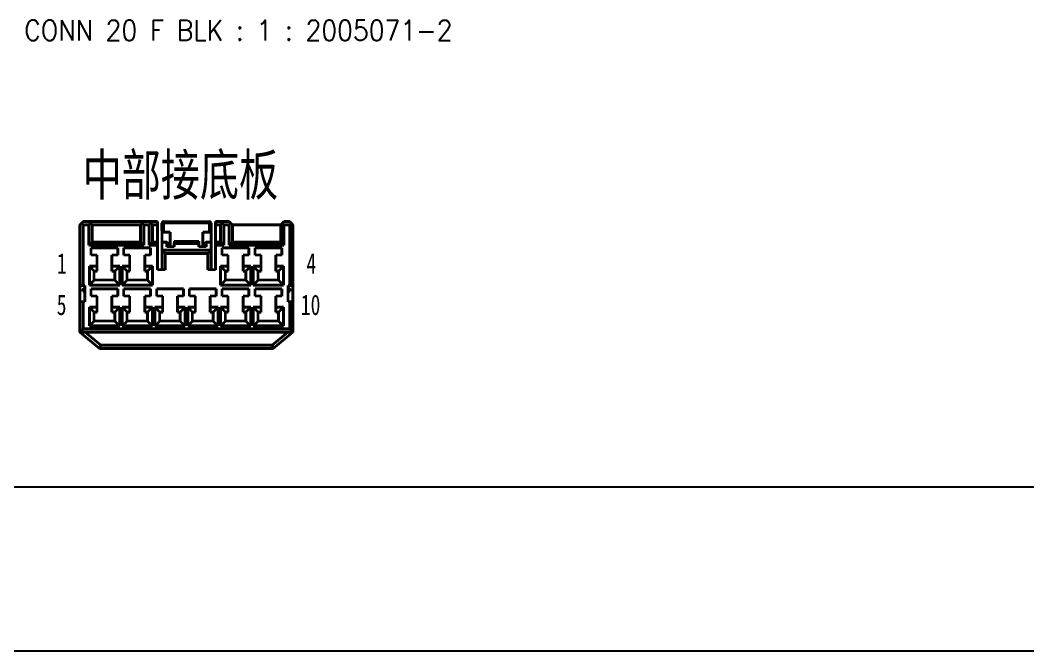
# Model space of a CAD drawing. Header units: inches. Extents: x 47316 to 59086, y 3141 to 11743.
# Drawn here: x 52441 to 52563.9, y 8232.5 to 8309.4 of the extents above; entities that cross this region are included whole.
import ezdxf

# ---------------------------------------------------------------- set-up
doc = ezdxf.new("R2010")
doc.units = ezdxf.units.IN
doc.header["$MEASUREMENT"] = 0
doc.styles.add('MtX_FangSong_GB2312', font='')
doc.styles.get("Standard").update_dxf_attribs({"font": ''})
doc.styles.get('MtX_FangSong_GB2312').set_extended_font_data('FangSong_GB2312')
doc.styles.get('Standard').set_extended_font_data('SimSun')

msp = doc.modelspace()

# ---------------------------------------------------------------- linework, layer by layer
at = {"color": 7, "lineweight": 35, "ltscale": 0.007071}
for p, q in [((52448.67, 8284.85), (52448.47, 8284.65)), ((52448.47, 8284.65), (52448.67, 8284.85)), ((52448.47, 8284.65), (52448.67, 8284.85)), ((52449.37, 8284.85), (52449.57, 8284.65)), ((52449.57, 8284.65), (52449.37, 8284.85)), ((52456.07, 8284.85), (52455.87, 8284.65)), ((52455.87, 8284.65), (52456.07, 8284.85)), ((52456.72, 8284.85), (52456.92, 8284.65)), ((52456.92, 8284.65), (52456.72, 8284.85)), ((52465.82, 8284.85), (52465.62, 8284.65)), ((52465.62, 8284.65), (52465.82, 8284.85)), ((52466.67, 8284.65), (52466.47, 8284.85)), ((52466.47, 8284.85), (52466.67, 8284.65)), ((52473.17, 8284.85), (52472.97, 8284.65)), ((52472.97, 8284.65), (52473.17, 8284.85)), ((52474.07, 8284.65), (52473.87, 8284.85)), ((52473.87, 8284.85), (52474.07, 8284.65)), ((52448.47, 8284.65), (52448.27, 8284.45)), ((52448.27, 8284.45), (52448.47, 8284.65)), ((52448.27, 8284.45), (52448.47, 8284.65)), ((52448.47, 8284.65), (52448.67, 8284.45)), ((52448.67, 8284.45), (52448.47, 8284.65)), ((52449.57, 8284.65), (52449.37, 8284.45)), ((52449.37, 8284.45), (52449.57, 8284.65)), ((52449.77, 8284.45), (52449.57, 8284.65)), ((52449.57, 8284.65), (52449.77, 8284.45)), ((52455.87, 8284.65), (52456.07, 8284.45)), ((52456.07, 8284.45), (52455.87, 8284.65)), ((52456.92, 8284.65), (52456.72, 8284.45)), ((52456.72, 8284.45), (52456.92, 8284.65)), ((52465.62, 8284.65), (52465.82, 8284.45)), ((52465.82, 8284.45), (52465.62, 8284.65)), ((52466.67, 8284.65), (52466.47, 8284.45)), ((52466.47, 8284.45), (52466.67, 8284.65)), ((52472.77, 8284.45), (52472.97, 8284.65)), ((52472.97, 8284.65), (52472.77, 8284.45)), ((52472.97, 8284.65), (52473.17, 8284.45)), ((52473.17, 8284.45), (52472.97, 8284.65)), ((52474.07, 8284.65), (52473.87, 8284.45)), ((52473.87, 8284.45), (52474.07, 8284.65)), ((52474.27, 8284.45), (52474.07, 8284.65)), ((52474.07, 8284.65), (52474.27, 8284.45)), ((52448.27, 8271.75), (52448.47, 8271.55)), ((52448.47, 8271.55), (52448.27, 8271.75)), ((52448.47, 8271.55), (52448.67, 8271.75)), ((52448.67, 8271.75), (52448.47, 8271.55)), ((52448.67, 8271.35), (52448.47, 8271.55)), ((52448.47, 8271.55), (52448.67, 8271.35)), ((52474.07, 8271.55), (52473.87, 8271.75)), ((52473.87, 8271.75), (52474.07, 8271.55)), ((52473.87, 8271.35), (52474.07, 8271.55)), ((52474.07, 8271.55), (52473.87, 8271.35)), ((52474.27, 8271.75), (52474.07, 8271.55)), ((52474.07, 8271.55), (52474.27, 8271.75))]:
    msp.add_line(p, q, dxfattribs=at)
at = {"color": 7, "lineweight": 35, "ltscale": 0.017499}
for p, q in [((52448.67, 8284.85), (52449.37, 8284.85)), ((52449.37, 8284.85), (52448.67, 8284.85)), ((52473.87, 8284.85), (52473.17, 8284.85)), ((52473.17, 8284.85), (52473.87, 8284.85)), ((52449.37, 8284.45), (52448.67, 8284.45)), ((52448.67, 8284.45), (52449.37, 8284.45)), ((52473.87, 8284.45), (52473.17, 8284.45)), ((52473.17, 8284.45), (52473.87, 8284.45))]:
    msp.add_line(p, q, dxfattribs=at)
at = {"color": 7, "lineweight": 35, "ltscale": 0.1675}
for p, q in [((52449.37, 8284.85), (52456.07, 8284.85)), ((52456.07, 8284.85), (52449.37, 8284.85)), ((52456.07, 8281.95), (52449.37, 8281.95)), ((52449.37, 8281.95), (52456.07, 8281.95)), ((52473.17, 8281.95), (52466.47, 8281.95)), ((52466.47, 8281.95), (52473.17, 8281.95))]:
    msp.add_line(p, q, dxfattribs=at)
at = {"color": 7, "lineweight": 35, "ltscale": 0.014141}
for p, q in [((52455.67, 8284.45), (52456.07, 8284.85)), ((52465.42, 8284.45), (52465.82, 8284.85)), ((52455.67, 8282.35), (52456.07, 8281.95)), ((52456.07, 8281.95), (52455.67, 8282.35)), ((52456.72, 8281.95), (52457.12, 8282.35)), ((52457.12, 8282.35), (52456.72, 8281.95)), ((52465.42, 8282.35), (52465.82, 8281.95)), ((52465.82, 8281.95), (52465.42, 8282.35)), ((52466.87, 8282.35), (52466.47, 8281.95)), ((52466.47, 8281.95), (52466.87, 8282.35))]:
    msp.add_line(p, q, dxfattribs=at)
at = {"color": 7, "lineweight": 35, "ltscale": 0.016251}
for p, q in [((52456.07, 8284.85), (52456.72, 8284.85)), ((52456.72, 8284.85), (52456.07, 8284.85)), ((52466.47, 8284.85), (52465.82, 8284.85)), ((52465.82, 8284.85), (52466.47, 8284.85)), ((52456.72, 8284.45), (52456.07, 8284.45)), ((52456.07, 8284.45), (52456.72, 8284.45)), ((52466.47, 8284.45), (52465.82, 8284.45)), ((52465.82, 8284.45), (52466.47, 8284.45))]:
    msp.add_line(p, q, dxfattribs=at)
at = {"color": 7, "lineweight": 35, "ltscale": 0.025}
for p, q in [((52456.72, 8284.85), (52457.72, 8284.85)), ((52457.72, 8284.85), (52456.72, 8284.85)), ((52464.82, 8284.85), (52465.82, 8284.85)), ((52465.82, 8284.85), (52464.82, 8284.85)), ((52458.27, 8282.35), (52458.27, 8281.35)), ((52458.27, 8282.35), (52458.27, 8281.35)), ((52464.27, 8282.35), (52464.27, 8281.35)), ((52464.27, 8281.35), (52464.27, 8282.35)), ((52457.72, 8281.95), (52456.72, 8281.95)), ((52456.72, 8281.95), (52457.72, 8281.95)), ((52465.82, 8281.95), (52464.82, 8281.95)), ((52464.82, 8281.95), (52465.82, 8281.95))]:
    msp.add_line(p, q, dxfattribs=at)
at = {"color": 7, "lineweight": 35, "ltscale": 0.01}
for p, q in [((52457.72, 8284.85), (52457.72, 8284.45)), ((52457.72, 8284.45), (52457.72, 8284.85)), ((52464.82, 8284.85), (52464.82, 8284.45)), ((52464.82, 8284.45), (52464.82, 8284.85)), ((52457.72, 8282.35), (52457.72, 8281.95)), ((52457.72, 8281.95), (52457.72, 8282.35)), ((52464.82, 8281.95), (52464.82, 8282.35)), ((52464.82, 8282.35), (52464.82, 8281.95)), ((52448.27, 8271.35), (52448.27, 8271.75)), ((52448.27, 8271.75), (52448.27, 8271.35)), ((52474.27, 8271.75), (52474.27, 8271.35)), ((52474.27, 8271.35), (52474.27, 8271.75))]:
    msp.add_line(p, q, dxfattribs=at)
at = {"color": 7, "lineweight": 35, "ltscale": 0.005}
for p, q in [((52458.47, 8284.85), (52458.47, 8284.65)), ((52458.47, 8284.85), (52458.47, 8284.65)), ((52464.07, 8284.65), (52464.07, 8284.85)), ((52464.07, 8284.65), (52464.07, 8284.85)), ((52458.47, 8284.65), (52458.27, 8284.65)), ((52458.47, 8284.65), (52458.27, 8284.65)), ((52464.27, 8284.65), (52464.07, 8284.65)), ((52464.27, 8284.65), (52464.07, 8284.65)), ((52459.27, 8281.95), (52459.27, 8281.75)), ((52459.27, 8281.75), (52459.27, 8281.95)), ((52463.27, 8281.95), (52463.27, 8281.75)), ((52463.27, 8281.95), (52463.27, 8281.75)), ((52448.62, 8276.55), (52448.62, 8276.35)), ((52448.62, 8276.35), (52448.62, 8276.55)), ((52448.62, 8276.55), (52448.62, 8276.35)), ((52473.92, 8276.35), (52473.92, 8276.55)), ((52473.92, 8276.55), (52473.92, 8276.35)), ((52448.97, 8271.35), (52448.77, 8271.35)), ((52448.77, 8271.35), (52448.97, 8271.35)), ((52473.57, 8271.35), (52473.77, 8271.35)), ((52473.77, 8271.35), (52473.57, 8271.35))]:
    msp.add_line(p, q, dxfattribs=at)
at = {"color": 7, "lineweight": 35, "ltscale": 0.139999}
for p, q in [((52458.47, 8284.85), (52464.07, 8284.85)), ((52458.47, 8284.85), (52464.07, 8284.85)), ((52464.07, 8284.65), (52458.47, 8284.65)), ((52464.07, 8284.65), (52458.47, 8284.65))]:
    msp.add_line(p, q, dxfattribs=at)
at = {"color": 7, "lineweight": 35, "ltscale": 0.1475}
msp.add_line((52464.82, 8278.95), (52464.82, 8284.85), dxfattribs=at)
at = {"color": 7, "lineweight": 35, "ltscale": 0.014142}
for p, q in [((52472.77, 8284.45), (52473.17, 8284.85)), ((52449.77, 8282.35), (52449.37, 8281.95)), ((52449.37, 8281.95), (52449.77, 8282.35)), ((52458.87, 8282.35), (52459.27, 8281.95)), ((52459.27, 8281.95), (52458.87, 8282.35)), ((52463.27, 8281.95), (52463.67, 8282.35)), ((52463.67, 8282.35), (52463.27, 8281.95)), ((52463.27, 8281.95), (52463.67, 8282.35)), ((52472.77, 8282.35), (52473.17, 8281.95)), ((52473.17, 8281.95), (52472.77, 8282.35)), ((52458.27, 8281.35), (52458.67, 8280.95)), ((52458.67, 8280.95), (52458.27, 8281.35)), ((52463.87, 8280.95), (52464.27, 8281.35)), ((52464.27, 8281.35), (52463.87, 8280.95)), ((52448.67, 8271.35), (52448.27, 8271.75))]:
    msp.add_line(p, q, dxfattribs=at)
at = {"color": 7, "lineweight": 35, "ltscale": 0.185}
for p, q in [((52448.27, 8277.05), (52448.27, 8284.45)), ((52448.27, 8284.45), (52448.27, 8277.05)), ((52448.67, 8284.45), (52448.67, 8277.05)), ((52448.67, 8277.05), (52448.67, 8284.45)), ((52473.87, 8277.05), (52473.87, 8284.45)), ((52473.87, 8284.45), (52473.87, 8277.05)), ((52474.27, 8277.05), (52474.27, 8284.45)), ((52474.27, 8284.45), (52474.27, 8277.05))]:
    msp.add_line(p, q, dxfattribs=at)
at = {"color": 7, "lineweight": 35, "ltscale": 0.3275}
msp.add_line((52448.27, 8271.35), (52448.27, 8284.45), dxfattribs=at)
at = {"color": 7, "lineweight": 35, "ltscale": 0.0625}
for p, q in [((52449.37, 8281.95), (52449.37, 8284.45)), ((52449.37, 8284.45), (52449.37, 8281.95)), ((52456.07, 8284.45), (52456.07, 8281.95)), ((52456.07, 8281.95), (52456.07, 8284.45)), ((52456.72, 8281.95), (52456.72, 8284.45)), ((52456.72, 8284.45), (52456.72, 8281.95)), ((52465.82, 8284.45), (52465.82, 8281.95)), ((52465.82, 8281.95), (52465.82, 8284.45)), ((52466.47, 8281.95), (52466.47, 8284.45)), ((52466.47, 8284.45), (52466.47, 8281.95)), ((52473.17, 8284.45), (52473.17, 8281.95)), ((52473.17, 8281.95), (52473.17, 8284.45)), ((52452.52, 8277.7), (52450.02, 8277.7)), ((52452.52, 8277.7), (52450.02, 8277.7)), ((52456.52, 8277.7), (52454.02, 8277.7)), ((52456.52, 8277.7), (52454.02, 8277.7)), ((52468.52, 8277.7), (52466.02, 8277.7)), ((52468.52, 8277.7), (52466.02, 8277.7)), ((52472.52, 8277.7), (52470.02, 8277.7)), ((52472.52, 8277.7), (52470.02, 8277.7)), ((52452.52, 8272.7), (52450.02, 8272.7)), ((52452.52, 8272.7), (52450.02, 8272.7)), ((52456.52, 8272.7), (52454.02, 8272.7)), ((52456.52, 8272.7), (52454.02, 8272.7)), ((52460.52, 8272.7), (52458.02, 8272.7)), ((52460.52, 8272.7), (52458.02, 8272.7)), ((52464.52, 8272.7), (52462.02, 8272.7)), ((52464.52, 8272.7), (52462.02, 8272.7)), ((52468.52, 8272.7), (52466.02, 8272.7)), ((52468.52, 8272.7), (52466.02, 8272.7)), ((52472.52, 8272.7), (52470.02, 8272.7)), ((52472.52, 8272.7), (52470.02, 8272.7))]:
    msp.add_line(p, q, dxfattribs=at)
at = {"color": 7, "lineweight": 35, "ltscale": 0.0525}
for p, q in [((52449.77, 8282.35), (52449.77, 8284.45)), ((52449.77, 8284.45), (52449.77, 8282.35)), ((52455.67, 8284.45), (52455.67, 8282.35)), ((52455.67, 8282.35), (52455.67, 8284.45)), ((52455.67, 8282.35), (52455.67, 8284.45)), ((52457.12, 8284.45), (52457.12, 8282.35)), ((52457.12, 8282.35), (52457.12, 8284.45)), ((52457.72, 8284.45), (52457.72, 8282.35)), ((52457.72, 8282.35), (52457.72, 8284.45)), ((52464.82, 8282.35), (52464.82, 8284.45)), ((52464.82, 8284.45), (52464.82, 8282.35)), ((52465.42, 8282.35), (52465.42, 8284.45)), ((52465.42, 8282.35), (52465.42, 8284.45)), ((52465.42, 8284.45), (52465.42, 8282.35)), ((52466.87, 8282.35), (52466.87, 8284.45)), ((52466.87, 8284.45), (52466.87, 8282.35)), ((52472.77, 8284.45), (52472.77, 8282.35)), ((52472.77, 8282.35), (52472.77, 8284.45)), ((52472.77, 8282.35), (52472.77, 8284.45))]:
    msp.add_line(p, q, dxfattribs=at)
at = {"color": 7, "lineweight": 35, "ltscale": 0.147501}
for p, q in [((52455.67, 8284.45), (52449.77, 8284.45)), ((52449.77, 8284.45), (52455.67, 8284.45)), ((52472.77, 8284.45), (52466.87, 8284.45)), ((52466.87, 8284.45), (52472.77, 8284.45)), ((52449.77, 8282.35), (52455.67, 8282.35)), ((52455.67, 8282.35), (52449.77, 8282.35)), ((52466.87, 8282.35), (52472.77, 8282.35)), ((52472.77, 8282.35), (52466.87, 8282.35))]:
    msp.add_line(p, q, dxfattribs=at)
at = {"color": 7, "lineweight": 35, "ltscale": 0.00707}
for p, q in [((52455.67, 8284.45), (52455.87, 8284.65)), ((52455.87, 8284.65), (52455.67, 8284.45)), ((52456.92, 8284.65), (52457.12, 8284.45)), ((52457.12, 8284.45), (52456.92, 8284.65)), ((52465.62, 8284.65), (52465.42, 8284.45)), ((52465.42, 8284.45), (52465.62, 8284.65)), ((52466.87, 8284.45), (52466.67, 8284.65)), ((52466.67, 8284.65), (52466.87, 8284.45))]:
    msp.add_line(p, q, dxfattribs=at)
at = {"color": 7, "lineweight": 35, "ltscale": 0.015001}
for p, q in [((52457.12, 8284.45), (52457.72, 8284.45)), ((52457.72, 8284.45), (52457.12, 8284.45)), ((52464.82, 8284.45), (52465.42, 8284.45)), ((52465.42, 8284.45), (52464.82, 8284.45)), ((52457.12, 8282.35), (52457.72, 8282.35)), ((52457.72, 8282.35), (52457.12, 8282.35)), ((52465.42, 8282.35), (52464.82, 8282.35)), ((52464.82, 8282.35), (52465.42, 8282.35))]:
    msp.add_line(p, q, dxfattribs=at)
at = {"color": 7, "lineweight": 35, "ltscale": 0.0225}
for p, q in [((52458.27, 8284.65), (52458.27, 8283.75)), ((52458.27, 8283.75), (52458.27, 8284.65)), ((52464.27, 8284.65), (52464.27, 8283.75)), ((52464.27, 8284.65), (52464.27, 8283.75)), ((52449.64, 8280.75), (52449.64, 8281.65)), ((52449.64, 8280.75), (52449.64, 8281.65)), ((52452.89, 8281.65), (52452.89, 8280.75)), ((52452.89, 8281.65), (52452.89, 8280.75)), ((52452.89, 8280.75), (52452.89, 8281.65)), ((52453.64, 8280.75), (52453.64, 8281.65)), ((52453.64, 8280.75), (52453.64, 8281.65)), ((52456.89, 8281.65), (52456.89, 8280.75)), ((52456.89, 8281.65), (52456.89, 8280.75)), ((52456.89, 8280.75), (52456.89, 8281.65)), ((52465.64, 8280.75), (52465.64, 8281.65)), ((52465.64, 8280.75), (52465.64, 8281.65)), ((52468.89, 8281.65), (52468.89, 8280.75)), ((52468.89, 8281.65), (52468.89, 8280.75)), ((52468.89, 8280.75), (52468.89, 8281.65)), ((52469.64, 8280.75), (52469.64, 8281.65)), ((52469.64, 8280.75), (52469.64, 8281.65)), ((52472.89, 8281.65), (52472.89, 8280.75)), ((52472.89, 8281.65), (52472.89, 8280.75)), ((52472.89, 8280.75), (52472.89, 8281.65)), ((52449.64, 8275.75), (52449.64, 8276.65)), ((52449.64, 8275.75), (52449.64, 8276.65)), ((52452.89, 8276.65), (52452.89, 8275.75)), ((52452.89, 8276.65), (52452.89, 8275.75)), ((52452.89, 8275.75), (52452.89, 8276.65)), ((52453.64, 8275.75), (52453.64, 8276.65)), ((52453.64, 8275.75), (52453.64, 8276.65)), ((52456.89, 8276.65), (52456.89, 8275.75)), ((52456.89, 8276.65), (52456.89, 8275.75)), ((52456.89, 8275.75), (52456.89, 8276.65)), ((52457.64, 8275.75), (52457.64, 8276.65)), ((52457.64, 8275.75), (52457.64, 8276.65)), ((52460.89, 8276.65), (52460.89, 8275.75)), ((52460.89, 8276.65), (52460.89, 8275.75)), ((52460.89, 8275.75), (52460.89, 8276.65)), ((52461.64, 8275.75), (52461.64, 8276.65)), ((52461.64, 8275.75), (52461.64, 8276.65)), ((52464.89, 8276.65), (52464.89, 8275.75)), ((52464.89, 8276.65), (52464.89, 8275.75)), ((52464.89, 8275.75), (52464.89, 8276.65)), ((52465.64, 8275.75), (52465.64, 8276.65)), ((52465.64, 8275.75), (52465.64, 8276.65)), ((52468.89, 8276.65), (52468.89, 8275.75)), ((52468.89, 8276.65), (52468.89, 8275.75)), ((52468.89, 8275.75), (52468.89, 8276.65)), ((52469.64, 8275.75), (52469.64, 8276.65)), ((52469.64, 8275.75), (52469.64, 8276.65)), ((52472.89, 8276.65), (52472.89, 8275.75)), ((52472.89, 8276.65), (52472.89, 8275.75)), ((52472.89, 8275.75), (52472.89, 8276.65))]:
    msp.add_line(p, q, dxfattribs=at)
at = {"color": 7, "lineweight": 35, "ltscale": 0.014098}
msp.add_line((52458.27, 8284.65), (52458.27, 8284.09), dxfattribs=at)
at = {"color": 7, "lineweight": 35, "ltscale": 0.128401}
msp.add_line((52458.27, 8284.09), (52458.27, 8278.95), dxfattribs=at)
at = {"color": 7, "lineweight": 35, "ltscale": 0.035}
for p, q in [((52458.27, 8283.75), (52458.27, 8282.35)), ((52458.27, 8283.75), (52458.27, 8282.35)), ((52464.27, 8283.75), (52464.27, 8282.35)), ((52464.27, 8282.35), (52464.27, 8283.75))]:
    msp.add_line(p, q, dxfattribs=at)
at = {"color": 7, "lineweight": 35, "ltscale": 0.027499}
for p, q in [((52458.47, 8284.65), (52458.47, 8283.55)), ((52458.47, 8284.65), (52458.47, 8283.55)), ((52464.07, 8283.55), (52464.07, 8284.65)), ((52464.07, 8283.55), (52464.07, 8284.65))]:
    msp.add_line(p, q, dxfattribs=at)
at = {"color": 7, "lineweight": 35, "ltscale": 0.02}
for p, q in [((52459.27, 8283.55), (52458.47, 8283.55)), ((52458.47, 8283.55), (52459.27, 8283.55)), ((52464.07, 8283.55), (52463.27, 8283.55)), ((52463.27, 8283.55), (52464.07, 8283.55))]:
    msp.add_line(p, q, dxfattribs=at)
at = {"color": 7, "lineweight": 35, "ltscale": 0.04}
for p, q in [((52459.27, 8281.95), (52459.27, 8283.55)), ((52459.27, 8283.55), (52459.27, 8281.95)), ((52463.27, 8283.55), (52463.27, 8281.95)), ((52463.27, 8283.55), (52463.27, 8281.95))]:
    msp.add_line(p, q, dxfattribs=at)
at = {"color": 7, "lineweight": 35, "ltscale": 0.045}
msp.add_line((52463.27, 8281.75), (52463.27, 8283.55), dxfattribs=at)
at = {"color": 7, "lineweight": 35, "ltscale": 0.014999}
for p, q in [((52458.27, 8282.35), (52458.87, 8282.35)), ((52458.87, 8282.35), (52458.27, 8282.35)), ((52463.67, 8282.35), (52464.27, 8282.35)), ((52464.27, 8282.35), (52463.67, 8282.35)), ((52450.37, 8278.8), (52450.37, 8279.4)), ((52450.37, 8278.8), (52450.37, 8279.4)), ((52452.17, 8279.4), (52452.17, 8278.8)), ((52452.17, 8279.4), (52452.17, 8278.8)), ((52454.37, 8278.8), (52454.37, 8279.4)), ((52454.37, 8278.8), (52454.37, 8279.4)), ((52456.17, 8279.4), (52456.17, 8278.8)), ((52456.17, 8279.4), (52456.17, 8278.8)), ((52466.37, 8278.8), (52466.37, 8279.4)), ((52466.37, 8278.8), (52466.37, 8279.4)), ((52468.17, 8279.4), (52468.17, 8278.8)), ((52468.17, 8279.4), (52468.17, 8278.8)), ((52470.37, 8278.8), (52470.37, 8279.4)), ((52470.37, 8278.8), (52470.37, 8279.4)), ((52472.17, 8279.4), (52472.17, 8278.8)), ((52472.17, 8279.4), (52472.17, 8278.8)), ((52448.87, 8277.05), (52448.27, 8277.05)), ((52474.27, 8277.05), (52473.67, 8277.05)), ((52450.37, 8273.8), (52450.37, 8274.4)), ((52450.37, 8273.8), (52450.37, 8274.4)), ((52452.17, 8274.4), (52452.17, 8273.8)), ((52452.17, 8274.4), (52452.17, 8273.8)), ((52454.37, 8273.8), (52454.37, 8274.4)), ((52454.37, 8273.8), (52454.37, 8274.4)), ((52456.17, 8274.4), (52456.17, 8273.8)), ((52456.17, 8274.4), (52456.17, 8273.8)), ((52458.37, 8273.8), (52458.37, 8274.4)), ((52458.37, 8273.8), (52458.37, 8274.4)), ((52460.17, 8274.4), (52460.17, 8273.8)), ((52460.17, 8274.4), (52460.17, 8273.8)), ((52462.37, 8273.8), (52462.37, 8274.4)), ((52462.37, 8273.8), (52462.37, 8274.4)), ((52464.17, 8274.4), (52464.17, 8273.8)), ((52464.17, 8274.4), (52464.17, 8273.8)), ((52466.37, 8273.8), (52466.37, 8274.4)), ((52466.37, 8273.8), (52466.37, 8274.4)), ((52468.17, 8274.4), (52468.17, 8273.8)), ((52468.17, 8274.4), (52468.17, 8273.8)), ((52470.37, 8273.8), (52470.37, 8274.4)), ((52470.37, 8273.8), (52470.37, 8274.4)), ((52472.17, 8274.4), (52472.17, 8273.8)), ((52472.17, 8274.4), (52472.17, 8273.8))]:
    msp.add_line(p, q, dxfattribs=at)
at = {"color": 7, "lineweight": 35, "ltscale": 0.015}
for p, q in [((52458.87, 8282.35), (52458.87, 8281.75)), ((52458.87, 8281.75), (52458.87, 8282.35)), ((52463.67, 8281.75), (52463.67, 8282.35)), ((52463.67, 8282.35), (52463.67, 8281.75))]:
    msp.add_line(p, q, dxfattribs=at)
at = {"color": 7, "lineweight": 35, "ltscale": 0.075}
for p, q in [((52459.77, 8282.45), (52462.77, 8282.45)), ((52459.77, 8282.45), (52462.77, 8282.45)), ((52457.72, 8278.95), (52457.72, 8281.95)), ((52457.72, 8281.95), (52457.72, 8278.95)), ((52462.77, 8282.11), (52459.77, 8282.11)), ((52462.77, 8282.11), (52459.77, 8282.11)), ((52464.82, 8281.95), (52464.82, 8278.95)), ((52464.82, 8278.95), (52464.82, 8281.95))]:
    msp.add_line(p, q, dxfattribs=at)
at = {"color": 7, "lineweight": 35, "ltscale": 0.008398}
for p, q in [((52459.77, 8282.45), (52459.77, 8282.11)), ((52459.77, 8282.45), (52459.77, 8282.11)), ((52462.77, 8282.45), (52462.77, 8282.11)), ((52462.77, 8282.11), (52462.77, 8282.45))]:
    msp.add_line(p, q, dxfattribs=at)
at = {"color": 7, "lineweight": 35, "ltscale": 0.005436}
msp.add_line((52459.77, 8282.45), (52459.77, 8282.23), dxfattribs=at)
at = {"color": 7, "lineweight": 35, "ltscale": 0.012064}
msp.add_line((52459.77, 8281.75), (52459.77, 8282.23), dxfattribs=at)
at = {"color": 7, "lineweight": 35, "ltscale": 0.08125}
for p, q in [((52449.64, 8281.65), (52452.89, 8281.65)), ((52449.64, 8281.65), (52452.89, 8281.65)), ((52452.89, 8281.65), (52449.64, 8281.65)), ((52453.64, 8281.65), (52456.89, 8281.65)), ((52453.64, 8281.65), (52456.89, 8281.65)), ((52456.89, 8281.65), (52453.64, 8281.65)), ((52465.64, 8281.65), (52468.89, 8281.65)), ((52465.64, 8281.65), (52468.89, 8281.65)), ((52468.89, 8281.65), (52465.64, 8281.65)), ((52469.64, 8281.65), (52472.89, 8281.65)), ((52469.64, 8281.65), (52472.89, 8281.65)), ((52472.89, 8281.65), (52469.64, 8281.65)), ((52449.64, 8276.65), (52452.89, 8276.65)), ((52449.64, 8276.65), (52452.89, 8276.65)), ((52452.89, 8276.65), (52449.64, 8276.65)), ((52453.64, 8276.65), (52456.89, 8276.65)), ((52453.64, 8276.65), (52456.89, 8276.65)), ((52456.89, 8276.65), (52453.64, 8276.65)), ((52457.64, 8276.65), (52460.89, 8276.65)), ((52457.64, 8276.65), (52460.89, 8276.65)), ((52460.89, 8276.65), (52457.64, 8276.65)), ((52461.64, 8276.65), (52464.89, 8276.65)), ((52461.64, 8276.65), (52464.89, 8276.65)), ((52464.89, 8276.65), (52461.64, 8276.65)), ((52465.64, 8276.65), (52468.89, 8276.65)), ((52465.64, 8276.65), (52468.89, 8276.65)), ((52468.89, 8276.65), (52465.64, 8276.65)), ((52469.64, 8276.65), (52472.89, 8276.65)), ((52469.64, 8276.65), (52472.89, 8276.65)), ((52472.89, 8276.65), (52469.64, 8276.65))]:
    msp.add_line(p, q, dxfattribs=at)
at = {"color": 7, "lineweight": 35, "ltscale": 0.06}
for p, q in [((52458.27, 8281.35), (52458.27, 8278.95)), ((52458.27, 8281.35), (52458.27, 8278.95)), ((52464.27, 8281.35), (52464.27, 8278.95)), ((52464.27, 8278.95), (52464.27, 8281.35))]:
    msp.add_line(p, q, dxfattribs=at)
at = {"color": 7, "lineweight": 35, "ltscale": 0.15}
for p, q in [((52458.27, 8281.35), (52464.27, 8281.35)), ((52464.27, 8281.35), (52458.27, 8281.35))]:
    msp.add_line(p, q, dxfattribs=at)
at = {"color": 7, "lineweight": 35, "ltscale": 0.022501}
for p, q in [((52459.77, 8281.75), (52458.87, 8281.75)), ((52459.77, 8281.75), (52458.87, 8281.75)), ((52463.67, 8281.75), (52462.77, 8281.75)), ((52463.67, 8281.75), (52462.77, 8281.75))]:
    msp.add_line(p, q, dxfattribs=at)
at = {"color": 7, "lineweight": 35, "ltscale": 0.009103}
for p, q in [((52459.77, 8282.11), (52459.77, 8281.75)), ((52459.77, 8282.11), (52459.77, 8281.75)), ((52462.77, 8281.75), (52462.77, 8282.11)), ((52462.77, 8282.11), (52462.77, 8281.75))]:
    msp.add_line(p, q, dxfattribs=at)
at = {"color": 7, "lineweight": 35, "ltscale": 0.018124}
for p, q in [((52450.37, 8280.75), (52449.64, 8280.75)), ((52450.37, 8280.75), (52449.64, 8280.75)), ((52452.89, 8280.75), (52452.17, 8280.75)), ((52452.89, 8280.75), (52452.17, 8280.75)), ((52454.37, 8280.75), (52453.64, 8280.75)), ((52454.37, 8280.75), (52453.64, 8280.75)), ((52456.89, 8280.75), (52456.17, 8280.75)), ((52456.89, 8280.75), (52456.17, 8280.75)), ((52466.37, 8280.75), (52465.64, 8280.75)), ((52466.37, 8280.75), (52465.64, 8280.75)), ((52468.89, 8280.75), (52468.17, 8280.75)), ((52468.89, 8280.75), (52468.17, 8280.75)), ((52470.37, 8280.75), (52469.64, 8280.75)), ((52470.37, 8280.75), (52469.64, 8280.75)), ((52472.89, 8280.75), (52472.17, 8280.75)), ((52472.89, 8280.75), (52472.17, 8280.75)), ((52450.37, 8275.75), (52449.64, 8275.75)), ((52450.37, 8275.75), (52449.64, 8275.75)), ((52452.89, 8275.75), (52452.17, 8275.75)), ((52452.89, 8275.75), (52452.17, 8275.75)), ((52454.37, 8275.75), (52453.64, 8275.75)), ((52454.37, 8275.75), (52453.64, 8275.75)), ((52456.89, 8275.75), (52456.17, 8275.75)), ((52456.89, 8275.75), (52456.17, 8275.75)), ((52458.37, 8275.75), (52457.64, 8275.75)), ((52458.37, 8275.75), (52457.64, 8275.75)), ((52460.89, 8275.75), (52460.17, 8275.75)), ((52460.89, 8275.75), (52460.17, 8275.75)), ((52462.37, 8275.75), (52461.64, 8275.75)), ((52462.37, 8275.75), (52461.64, 8275.75)), ((52464.89, 8275.75), (52464.17, 8275.75)), ((52464.89, 8275.75), (52464.17, 8275.75)), ((52466.37, 8275.75), (52465.64, 8275.75)), ((52466.37, 8275.75), (52465.64, 8275.75)), ((52468.89, 8275.75), (52468.17, 8275.75)), ((52468.89, 8275.75), (52468.17, 8275.75)), ((52470.37, 8275.75), (52469.64, 8275.75)), ((52470.37, 8275.75), (52469.64, 8275.75)), ((52472.89, 8275.75), (52472.17, 8275.75)), ((52472.89, 8275.75), (52472.17, 8275.75))]:
    msp.add_line(p, q, dxfattribs=at)
at = {"color": 7, "lineweight": 35, "ltscale": 0.03375}
for p, q in [((52450.37, 8279.4), (52450.37, 8280.75)), ((52450.37, 8279.4), (52450.37, 8280.75)), ((52452.17, 8280.75), (52452.17, 8279.4)), ((52452.17, 8280.75), (52452.17, 8279.4)), ((52454.37, 8279.4), (52454.37, 8280.75)), ((52454.37, 8279.4), (52454.37, 8280.75)), ((52456.17, 8280.75), (52456.17, 8279.4)), ((52456.17, 8280.75), (52456.17, 8279.4)), ((52466.37, 8279.4), (52466.37, 8280.75)), ((52466.37, 8279.4), (52466.37, 8280.75)), ((52468.17, 8280.75), (52468.17, 8279.4)), ((52468.17, 8280.75), (52468.17, 8279.4)), ((52470.37, 8279.4), (52470.37, 8280.75)), ((52470.37, 8279.4), (52470.37, 8280.75)), ((52472.17, 8280.75), (52472.17, 8279.4)), ((52472.17, 8280.75), (52472.17, 8279.4)), ((52450.37, 8274.4), (52450.37, 8275.75)), ((52450.37, 8274.4), (52450.37, 8275.75)), ((52452.17, 8275.75), (52452.17, 8274.4)), ((52452.17, 8275.75), (52452.17, 8274.4)), ((52454.37, 8274.4), (52454.37, 8275.75)), ((52454.37, 8274.4), (52454.37, 8275.75)), ((52456.17, 8275.75), (52456.17, 8274.4)), ((52456.17, 8275.75), (52456.17, 8274.4)), ((52458.37, 8274.4), (52458.37, 8275.75)), ((52458.37, 8274.4), (52458.37, 8275.75)), ((52460.17, 8275.75), (52460.17, 8274.4)), ((52460.17, 8275.75), (52460.17, 8274.4)), ((52462.37, 8274.4), (52462.37, 8275.75)), ((52462.37, 8274.4), (52462.37, 8275.75)), ((52464.17, 8275.75), (52464.17, 8274.4)), ((52464.17, 8275.75), (52464.17, 8274.4)), ((52466.37, 8274.4), (52466.37, 8275.75)), ((52466.37, 8274.4), (52466.37, 8275.75)), ((52468.17, 8275.75), (52468.17, 8274.4)), ((52468.17, 8275.75), (52468.17, 8274.4)), ((52470.37, 8274.4), (52470.37, 8275.75)), ((52470.37, 8274.4), (52470.37, 8275.75)), ((52472.17, 8275.75), (52472.17, 8274.4)), ((52472.17, 8275.75), (52472.17, 8274.4))]:
    msp.add_line(p, q, dxfattribs=at)
at = {"color": 7, "lineweight": 35, "ltscale": 0.04875}
for p, q in [((52452.17, 8278.8), (52452.17, 8280.75)), ((52456.17, 8278.8), (52456.17, 8280.75)), ((52468.17, 8278.8), (52468.17, 8280.75)), ((52472.17, 8278.8), (52472.17, 8280.75)), ((52452.17, 8273.8), (52452.17, 8275.75)), ((52456.17, 8273.8), (52456.17, 8275.75)), ((52460.17, 8273.8), (52460.17, 8275.75)), ((52464.17, 8273.8), (52464.17, 8275.75)), ((52468.17, 8273.8), (52468.17, 8275.75)), ((52472.17, 8273.8), (52472.17, 8275.75))]:
    msp.add_line(p, q, dxfattribs=at)
at = {"color": 7, "lineweight": 35, "ltscale": 0.129999}
for p, q in [((52463.87, 8280.95), (52458.67, 8280.95)), ((52458.67, 8280.95), (52463.87, 8280.95))]:
    msp.add_line(p, q, dxfattribs=at)
at = {"color": 7, "lineweight": 35, "ltscale": 0.05}
for p, q in [((52458.67, 8280.95), (52458.67, 8278.95)), ((52458.67, 8278.95), (52458.67, 8280.95)), ((52463.87, 8278.95), (52463.87, 8280.95)), ((52463.87, 8280.95), (52463.87, 8278.95)), ((52448.27, 8275.05), (52448.27, 8277.05)), ((52448.27, 8277.05), (52448.27, 8275.05)), ((52448.87, 8277.05), (52448.87, 8275.05)), ((52448.87, 8277.05), (52448.87, 8275.05)), ((52473.67, 8275.05), (52473.67, 8277.05)), ((52473.67, 8275.05), (52473.67, 8277.05)), ((52474.27, 8275.05), (52474.27, 8277.05)), ((52474.27, 8277.05), (52474.27, 8275.05))]:
    msp.add_line(p, q, dxfattribs=at)
at = {"color": 7, "lineweight": 35, "ltscale": 0.0575}
for p, q in [((52449.42, 8277.1), (52449.42, 8279.4)), ((52449.42, 8279.4), (52449.42, 8277.1)), ((52453.12, 8279.4), (52453.12, 8277.1)), ((52453.12, 8277.1), (52453.12, 8279.4)), ((52453.42, 8277.1), (52453.42, 8279.4)), ((52453.42, 8279.4), (52453.42, 8277.1)), ((52457.12, 8279.4), (52457.12, 8277.1)), ((52457.12, 8277.1), (52457.12, 8279.4)), ((52465.42, 8277.1), (52465.42, 8279.4)), ((52465.42, 8279.4), (52465.42, 8277.1)), ((52469.12, 8279.4), (52469.12, 8277.1)), ((52469.12, 8277.1), (52469.12, 8279.4)), ((52469.42, 8277.1), (52469.42, 8279.4)), ((52469.42, 8279.4), (52469.42, 8277.1)), ((52473.12, 8279.4), (52473.12, 8277.1)), ((52473.12, 8277.1), (52473.12, 8279.4)), ((52449.42, 8272.1), (52449.42, 8274.4)), ((52449.42, 8274.4), (52449.42, 8272.1)), ((52453.12, 8274.4), (52453.12, 8272.1)), ((52453.12, 8272.1), (52453.12, 8274.4)), ((52453.42, 8272.1), (52453.42, 8274.4)), ((52453.42, 8274.4), (52453.42, 8272.1)), ((52457.12, 8274.4), (52457.12, 8272.1)), ((52457.12, 8272.1), (52457.12, 8274.4)), ((52457.42, 8272.1), (52457.42, 8274.4)), ((52457.42, 8274.4), (52457.42, 8272.1)), ((52461.12, 8274.4), (52461.12, 8272.1)), ((52461.12, 8272.1), (52461.12, 8274.4)), ((52461.42, 8272.1), (52461.42, 8274.4)), ((52461.42, 8274.4), (52461.42, 8272.1)), ((52465.12, 8274.4), (52465.12, 8272.1)), ((52465.12, 8272.1), (52465.12, 8274.4)), ((52465.42, 8272.1), (52465.42, 8274.4)), ((52465.42, 8274.4), (52465.42, 8272.1)), ((52469.12, 8274.4), (52469.12, 8272.1)), ((52469.12, 8272.1), (52469.12, 8274.4)), ((52469.42, 8272.1), (52469.42, 8274.4)), ((52469.42, 8274.4), (52469.42, 8272.1)), ((52473.12, 8274.4), (52473.12, 8272.1)), ((52473.12, 8272.1), (52473.12, 8274.4))]:
    msp.add_line(p, q, dxfattribs=at)
at = {"color": 7, "lineweight": 35, "ltscale": 0.023749}
for p, q in [((52449.42, 8279.4), (52450.37, 8279.4)), ((52450.37, 8279.4), (52449.42, 8279.4)), ((52452.17, 8279.4), (52453.12, 8279.4)), ((52453.12, 8279.4), (52452.17, 8279.4)), ((52453.42, 8279.4), (52454.37, 8279.4)), ((52454.37, 8279.4), (52453.42, 8279.4)), ((52456.17, 8279.4), (52457.12, 8279.4)), ((52457.12, 8279.4), (52456.17, 8279.4)), ((52465.42, 8279.4), (52466.37, 8279.4)), ((52466.37, 8279.4), (52465.42, 8279.4)), ((52468.17, 8279.4), (52469.12, 8279.4)), ((52469.12, 8279.4), (52468.17, 8279.4)), ((52469.42, 8279.4), (52470.37, 8279.4)), ((52470.37, 8279.4), (52469.42, 8279.4)), ((52472.17, 8279.4), (52473.12, 8279.4)), ((52473.12, 8279.4), (52472.17, 8279.4)), ((52449.42, 8274.4), (52450.37, 8274.4)), ((52450.37, 8274.4), (52449.42, 8274.4)), ((52452.17, 8274.4), (52453.12, 8274.4)), ((52453.12, 8274.4), (52452.17, 8274.4)), ((52453.42, 8274.4), (52454.37, 8274.4)), ((52454.37, 8274.4), (52453.42, 8274.4)), ((52456.17, 8274.4), (52457.12, 8274.4)), ((52457.12, 8274.4), (52456.17, 8274.4)), ((52457.42, 8274.4), (52458.37, 8274.4)), ((52458.37, 8274.4), (52457.42, 8274.4)), ((52460.17, 8274.4), (52461.12, 8274.4)), ((52461.12, 8274.4), (52460.17, 8274.4)), ((52461.42, 8274.4), (52462.37, 8274.4)), ((52462.37, 8274.4), (52461.42, 8274.4)), ((52464.17, 8274.4), (52465.12, 8274.4)), ((52465.12, 8274.4), (52464.17, 8274.4)), ((52465.42, 8274.4), (52466.37, 8274.4)), ((52466.37, 8274.4), (52465.42, 8274.4)), ((52468.17, 8274.4), (52469.12, 8274.4)), ((52469.12, 8274.4), (52468.17, 8274.4)), ((52469.42, 8274.4), (52470.37, 8274.4)), ((52470.37, 8274.4), (52469.42, 8274.4)), ((52472.17, 8274.4), (52473.12, 8274.4)), ((52473.12, 8274.4), (52472.17, 8274.4))]:
    msp.add_line(p, q, dxfattribs=at)
at = {"color": 7, "lineweight": 35, "ltscale": 0.021212}
for p, q in [((52450.02, 8278.8), (52449.42, 8279.4)), ((52449.42, 8279.4), (52450.02, 8278.8)), ((52452.52, 8278.8), (52453.12, 8279.4)), ((52453.12, 8279.4), (52452.52, 8278.8)), ((52454.02, 8278.8), (52453.42, 8279.4)), ((52453.42, 8279.4), (52454.02, 8278.8)), ((52456.52, 8278.8), (52457.12, 8279.4)), ((52457.12, 8279.4), (52456.52, 8278.8)), ((52466.02, 8278.8), (52465.42, 8279.4)), ((52465.42, 8279.4), (52466.02, 8278.8)), ((52468.52, 8278.8), (52469.12, 8279.4)), ((52469.12, 8279.4), (52468.52, 8278.8)), ((52470.02, 8278.8), (52469.42, 8279.4)), ((52469.42, 8279.4), (52470.02, 8278.8)), ((52472.52, 8278.8), (52473.12, 8279.4)), ((52473.12, 8279.4), (52472.52, 8278.8)), ((52450.02, 8273.8), (52449.42, 8274.4)), ((52449.42, 8274.4), (52450.02, 8273.8)), ((52452.52, 8273.8), (52453.12, 8274.4)), ((52453.12, 8274.4), (52452.52, 8273.8)), ((52454.02, 8273.8), (52453.42, 8274.4)), ((52453.42, 8274.4), (52454.02, 8273.8)), ((52456.52, 8273.8), (52457.12, 8274.4)), ((52457.12, 8274.4), (52456.52, 8273.8)), ((52458.02, 8273.8), (52457.42, 8274.4)), ((52457.42, 8274.4), (52458.02, 8273.8)), ((52460.52, 8273.8), (52461.12, 8274.4)), ((52461.12, 8274.4), (52460.52, 8273.8)), ((52462.02, 8273.8), (52461.42, 8274.4)), ((52461.42, 8274.4), (52462.02, 8273.8)), ((52464.52, 8273.8), (52465.12, 8274.4)), ((52465.12, 8274.4), (52464.52, 8273.8)), ((52466.02, 8273.8), (52465.42, 8274.4)), ((52465.42, 8274.4), (52466.02, 8273.8)), ((52468.52, 8273.8), (52469.12, 8274.4)), ((52469.12, 8274.4), (52468.52, 8273.8)), ((52470.02, 8273.8), (52469.42, 8274.4)), ((52469.42, 8274.4), (52470.02, 8273.8)), ((52472.52, 8273.8), (52473.12, 8274.4)), ((52473.12, 8274.4), (52472.52, 8273.8))]:
    msp.add_line(p, q, dxfattribs=at)
at = {"color": 7, "lineweight": 35, "ltscale": 0.0275}
for p, q in [((52450.02, 8277.7), (52450.02, 8278.8)), ((52450.02, 8277.7), (52450.02, 8278.8)), ((52452.52, 8278.8), (52452.52, 8277.7)), ((52452.52, 8278.8), (52452.52, 8277.7)), ((52452.52, 8277.7), (52452.52, 8278.8)), ((52454.02, 8277.7), (52454.02, 8278.8)), ((52454.02, 8277.7), (52454.02, 8278.8)), ((52456.52, 8278.8), (52456.52, 8277.7)), ((52456.52, 8278.8), (52456.52, 8277.7)), ((52456.52, 8277.7), (52456.52, 8278.8)), ((52466.02, 8277.7), (52466.02, 8278.8)), ((52466.02, 8277.7), (52466.02, 8278.8)), ((52468.52, 8278.8), (52468.52, 8277.7)), ((52468.52, 8278.8), (52468.52, 8277.7)), ((52468.52, 8277.7), (52468.52, 8278.8)), ((52470.02, 8277.7), (52470.02, 8278.8)), ((52470.02, 8277.7), (52470.02, 8278.8)), ((52472.52, 8278.8), (52472.52, 8277.7)), ((52472.52, 8278.8), (52472.52, 8277.7)), ((52472.52, 8277.7), (52472.52, 8278.8)), ((52450.02, 8272.7), (52450.02, 8273.8)), ((52450.02, 8272.7), (52450.02, 8273.8)), ((52452.52, 8273.8), (52452.52, 8272.7)), ((52452.52, 8273.8), (52452.52, 8272.7)), ((52452.52, 8272.7), (52452.52, 8273.8)), ((52454.02, 8272.7), (52454.02, 8273.8)), ((52454.02, 8272.7), (52454.02, 8273.8)), ((52456.52, 8273.8), (52456.52, 8272.7)), ((52456.52, 8273.8), (52456.52, 8272.7)), ((52456.52, 8272.7), (52456.52, 8273.8)), ((52458.02, 8272.7), (52458.02, 8273.8)), ((52458.02, 8272.7), (52458.02, 8273.8)), ((52460.52, 8273.8), (52460.52, 8272.7)), ((52460.52, 8273.8), (52460.52, 8272.7)), ((52460.52, 8272.7), (52460.52, 8273.8)), ((52462.02, 8272.7), (52462.02, 8273.8)), ((52462.02, 8272.7), (52462.02, 8273.8)), ((52464.52, 8273.8), (52464.52, 8272.7)), ((52464.52, 8273.8), (52464.52, 8272.7)), ((52464.52, 8272.7), (52464.52, 8273.8)), ((52466.02, 8272.7), (52466.02, 8273.8)), ((52466.02, 8272.7), (52466.02, 8273.8)), ((52468.52, 8273.8), (52468.52, 8272.7)), ((52468.52, 8273.8), (52468.52, 8272.7)), ((52468.52, 8272.7), (52468.52, 8273.8)), ((52470.02, 8272.7), (52470.02, 8273.8)), ((52470.02, 8272.7), (52470.02, 8273.8)), ((52472.52, 8273.8), (52472.52, 8272.7)), ((52472.52, 8273.8), (52472.52, 8272.7)), ((52472.52, 8272.7), (52472.52, 8273.8))]:
    msp.add_line(p, q, dxfattribs=at)
at = {"color": 7, "lineweight": 35, "ltscale": 0.008749}
for p, q in [((52450.02, 8278.8), (52450.37, 8278.8)), ((52450.02, 8278.8), (52450.37, 8278.8)), ((52450.37, 8278.8), (52450.02, 8278.8)), ((52452.17, 8278.8), (52452.52, 8278.8)), ((52452.17, 8278.8), (52452.52, 8278.8)), ((52452.52, 8278.8), (52452.17, 8278.8)), ((52454.02, 8278.8), (52454.37, 8278.8)), ((52454.02, 8278.8), (52454.37, 8278.8)), ((52454.37, 8278.8), (52454.02, 8278.8)), ((52456.17, 8278.8), (52456.52, 8278.8)), ((52456.17, 8278.8), (52456.52, 8278.8)), ((52456.52, 8278.8), (52456.17, 8278.8)), ((52466.02, 8278.8), (52466.37, 8278.8)), ((52466.02, 8278.8), (52466.37, 8278.8)), ((52466.37, 8278.8), (52466.02, 8278.8)), ((52468.17, 8278.8), (52468.52, 8278.8)), ((52468.17, 8278.8), (52468.52, 8278.8)), ((52468.52, 8278.8), (52468.17, 8278.8)), ((52470.02, 8278.8), (52470.37, 8278.8)), ((52470.02, 8278.8), (52470.37, 8278.8)), ((52470.37, 8278.8), (52470.02, 8278.8)), ((52472.17, 8278.8), (52472.52, 8278.8)), ((52472.17, 8278.8), (52472.52, 8278.8)), ((52472.52, 8278.8), (52472.17, 8278.8)), ((52450.02, 8273.8), (52450.37, 8273.8)), ((52450.02, 8273.8), (52450.37, 8273.8)), ((52450.37, 8273.8), (52450.02, 8273.8)), ((52452.17, 8273.8), (52452.52, 8273.8)), ((52452.17, 8273.8), (52452.52, 8273.8)), ((52452.52, 8273.8), (52452.17, 8273.8)), ((52454.02, 8273.8), (52454.37, 8273.8)), ((52454.02, 8273.8), (52454.37, 8273.8)), ((52454.37, 8273.8), (52454.02, 8273.8)), ((52456.17, 8273.8), (52456.52, 8273.8)), ((52456.17, 8273.8), (52456.52, 8273.8)), ((52456.52, 8273.8), (52456.17, 8273.8)), ((52458.02, 8273.8), (52458.37, 8273.8)), ((52458.02, 8273.8), (52458.37, 8273.8)), ((52458.37, 8273.8), (52458.02, 8273.8)), ((52460.17, 8273.8), (52460.52, 8273.8)), ((52460.17, 8273.8), (52460.52, 8273.8)), ((52460.52, 8273.8), (52460.17, 8273.8)), ((52462.02, 8273.8), (52462.37, 8273.8)), ((52462.02, 8273.8), (52462.37, 8273.8)), ((52462.37, 8273.8), (52462.02, 8273.8)), ((52464.17, 8273.8), (52464.52, 8273.8)), ((52464.17, 8273.8), (52464.52, 8273.8)), ((52464.52, 8273.8), (52464.17, 8273.8)), ((52466.02, 8273.8), (52466.37, 8273.8)), ((52466.02, 8273.8), (52466.37, 8273.8)), ((52466.37, 8273.8), (52466.02, 8273.8)), ((52468.17, 8273.8), (52468.52, 8273.8)), ((52468.17, 8273.8), (52468.52, 8273.8)), ((52468.52, 8273.8), (52468.17, 8273.8)), ((52470.02, 8273.8), (52470.37, 8273.8)), ((52470.02, 8273.8), (52470.37, 8273.8)), ((52470.37, 8273.8), (52470.02, 8273.8)), ((52472.17, 8273.8), (52472.52, 8273.8)), ((52472.17, 8273.8), (52472.52, 8273.8)), ((52472.52, 8273.8), (52472.17, 8273.8))]:
    msp.add_line(p, q, dxfattribs=at)
at = {"color": 7, "lineweight": 35, "ltscale": 0.02375}
for p, q in [((52458.67, 8278.95), (52457.72, 8278.95)), ((52458.67, 8278.95), (52457.72, 8278.95)), ((52464.82, 8278.95), (52463.87, 8278.95)), ((52464.82, 8278.95), (52463.87, 8278.95))]:
    msp.add_line(p, q, dxfattribs=at)
at = {"color": 7, "lineweight": 35, "ltscale": 0.021213}
for p, q in [((52450.02, 8277.7), (52449.42, 8277.1)), ((52449.42, 8277.1), (52450.02, 8277.7)), ((52452.52, 8277.7), (52453.12, 8277.1)), ((52453.12, 8277.1), (52452.52, 8277.7)), ((52454.02, 8277.7), (52453.42, 8277.1)), ((52453.42, 8277.1), (52454.02, 8277.7)), ((52456.52, 8277.7), (52457.12, 8277.1)), ((52457.12, 8277.1), (52456.52, 8277.7)), ((52466.02, 8277.7), (52465.42, 8277.1)), ((52465.42, 8277.1), (52466.02, 8277.7)), ((52468.52, 8277.7), (52469.12, 8277.1)), ((52469.12, 8277.1), (52468.52, 8277.7)), ((52470.02, 8277.7), (52469.42, 8277.1)), ((52469.42, 8277.1), (52470.02, 8277.7)), ((52472.52, 8277.7), (52473.12, 8277.1)), ((52473.12, 8277.1), (52472.52, 8277.7)), ((52450.02, 8272.7), (52449.42, 8272.1)), ((52449.42, 8272.1), (52450.02, 8272.7)), ((52452.52, 8272.7), (52453.12, 8272.1)), ((52453.12, 8272.1), (52452.52, 8272.7)), ((52454.02, 8272.7), (52453.42, 8272.1)), ((52453.42, 8272.1), (52454.02, 8272.7)), ((52456.52, 8272.7), (52457.12, 8272.1)), ((52457.12, 8272.1), (52456.52, 8272.7)), ((52458.02, 8272.7), (52457.42, 8272.1)), ((52457.42, 8272.1), (52458.02, 8272.7)), ((52460.52, 8272.7), (52461.12, 8272.1)), ((52461.12, 8272.1), (52460.52, 8272.7)), ((52462.02, 8272.7), (52461.42, 8272.1)), ((52461.42, 8272.1), (52462.02, 8272.7)), ((52464.52, 8272.7), (52465.12, 8272.1)), ((52465.12, 8272.1), (52464.52, 8272.7)), ((52466.02, 8272.7), (52465.42, 8272.1)), ((52465.42, 8272.1), (52466.02, 8272.7)), ((52468.52, 8272.7), (52469.12, 8272.1)), ((52469.12, 8272.1), (52468.52, 8272.7)), ((52470.02, 8272.7), (52469.42, 8272.1)), ((52469.42, 8272.1), (52470.02, 8272.7)), ((52472.52, 8272.7), (52473.12, 8272.1)), ((52473.12, 8272.1), (52472.52, 8272.7))]:
    msp.add_line(p, q, dxfattribs=at)
at = {"color": 7, "lineweight": 35, "ltscale": 0.010001}
for p, q in [((52448.27, 8277.05), (52448.67, 8277.05)), ((52448.27, 8277.05), (52448.67, 8277.05)), ((52473.87, 8277.05), (52474.27, 8277.05)), ((52473.87, 8277.05), (52474.27, 8277.05)), ((52448.67, 8275.05), (52448.27, 8275.05)), ((52448.67, 8275.05), (52448.27, 8275.05)), ((52474.27, 8275.05), (52473.87, 8275.05)), ((52474.27, 8275.05), (52473.87, 8275.05)), ((52448.67, 8271.35), (52448.27, 8271.35)), ((52448.27, 8271.35), (52448.67, 8271.35)), ((52474.27, 8271.35), (52473.87, 8271.35)), ((52473.87, 8271.35), (52474.27, 8271.35))]:
    msp.add_line(p, q, dxfattribs=at)
at = {"color": 7, "lineweight": 35, "ltscale": 0.008839}
for p, q in [((52448.87, 8276.8), (52448.62, 8276.55)), ((52448.62, 8276.55), (52448.87, 8276.8)), ((52448.87, 8276.8), (52448.62, 8276.55)), ((52473.92, 8276.55), (52473.67, 8276.8)), ((52473.67, 8276.8), (52473.92, 8276.55))]:
    msp.add_line(p, q, dxfattribs=at)
at = {"color": 7, "lineweight": 35, "ltscale": 0.00625}
for p, q in [((52448.62, 8276.35), (52448.87, 8276.35)), ((52448.87, 8276.35), (52448.62, 8276.35)), ((52448.62, 8276.35), (52448.87, 8276.35)), ((52448.87, 8276.8), (52448.87, 8277.05)), ((52473.67, 8276.35), (52473.92, 8276.35)), ((52473.67, 8276.35), (52473.92, 8276.35)), ((52473.92, 8276.35), (52473.67, 8276.35))]:
    msp.add_line(p, q, dxfattribs=at)
at = {"color": 7, "lineweight": 35, "ltscale": 0.004999}
for p, q in [((52448.67, 8277.05), (52448.87, 8277.05)), ((52448.67, 8277.05), (52448.87, 8277.05)), ((52473.67, 8277.05), (52473.87, 8277.05)), ((52473.67, 8277.05), (52473.87, 8277.05)), ((52448.87, 8275.05), (52448.67, 8275.05)), ((52448.87, 8275.05), (52448.67, 8275.05)), ((52473.87, 8275.05), (52473.67, 8275.05)), ((52473.87, 8275.05), (52473.67, 8275.05))]:
    msp.add_line(p, q, dxfattribs=at)
at = {"color": 7, "lineweight": 35, "ltscale": 0.01125}
msp.add_line((52448.87, 8276.35), (52448.87, 8276.8), dxfattribs=at)
at = {"color": 7, "lineweight": 35, "ltscale": 0.0325}
msp.add_line((52448.87, 8275.05), (52448.87, 8276.35), dxfattribs=at)
at = {"color": 7, "lineweight": 35, "ltscale": 0.092499}
for p, q in [((52453.12, 8277.1), (52449.42, 8277.1)), ((52449.42, 8277.1), (52453.12, 8277.1)), ((52457.12, 8277.1), (52453.42, 8277.1)), ((52453.42, 8277.1), (52457.12, 8277.1)), ((52469.12, 8277.1), (52465.42, 8277.1)), ((52465.42, 8277.1), (52469.12, 8277.1)), ((52473.12, 8277.1), (52469.42, 8277.1)), ((52469.42, 8277.1), (52473.12, 8277.1)), ((52453.12, 8272.1), (52449.42, 8272.1)), ((52449.42, 8272.1), (52453.12, 8272.1)), ((52457.12, 8272.1), (52453.42, 8272.1)), ((52453.42, 8272.1), (52457.12, 8272.1)), ((52461.12, 8272.1), (52457.42, 8272.1)), ((52457.42, 8272.1), (52461.12, 8272.1)), ((52465.12, 8272.1), (52461.42, 8272.1)), ((52461.42, 8272.1), (52465.12, 8272.1)), ((52469.12, 8272.1), (52465.42, 8272.1)), ((52465.42, 8272.1), (52469.12, 8272.1)), ((52473.12, 8272.1), (52469.42, 8272.1)), ((52469.42, 8272.1), (52473.12, 8272.1))]:
    msp.add_line(p, q, dxfattribs=at)
at = {"color": 7, "lineweight": 35, "ltscale": 0.0825}
for p, q in [((52448.27, 8275.05), (52448.27, 8271.75)), ((52448.27, 8271.75), (52448.27, 8275.05)), ((52448.67, 8275.05), (52448.67, 8271.75)), ((52448.67, 8271.75), (52448.67, 8275.05)), ((52473.87, 8271.75), (52473.87, 8275.05)), ((52473.87, 8275.05), (52473.87, 8271.75)), ((52474.27, 8271.75), (52474.27, 8275.05)), ((52474.27, 8275.05), (52474.27, 8271.75))]:
    msp.add_line(p, q, dxfattribs=at)
at = {"color": 7, "lineweight": 35, "ltscale": 0.078103}
for p, q in [((52450.67, 8269.35), (52448.27, 8271.35)), ((52450.67, 8269.35), (52448.27, 8271.35)), ((52448.27, 8271.35), (52450.67, 8269.35)), ((52471.87, 8269.35), (52474.27, 8271.35)), ((52474.27, 8271.35), (52471.87, 8269.35)), ((52474.27, 8271.35), (52471.87, 8269.35))]:
    msp.add_line(p, q, dxfattribs=at)
at = {"color": 7, "lineweight": 35, "ltscale": 0.01562}
for p, q in [((52448.89, 8271.35), (52448.27, 8271.35)), ((52474.27, 8271.35), (52473.64, 8271.35))]:
    msp.add_line(p, q, dxfattribs=at)
at = {"color": 7, "lineweight": 35}
for p, q in [((52448.67, 8271.75), (52473.87, 8271.75)), ((52473.87, 8271.75), (52448.67, 8271.75)), ((52448.67, 8271.35), (52473.87, 8271.35)), ((52473.87, 8271.35), (52448.67, 8271.35)), ((52473.77, 8271.35), (52448.77, 8271.35)), ((52448.77, 8271.35), (52472.72, 8271.35)), ((52473.64, 8271.35), (52448.89, 8271.35)), ((52472.97, 8271.35), (52449.02, 8271.35)), ((52473.52, 8271.35), (52449.02, 8271.35)), ((52449.02, 8271.35), (52473.52, 8271.35)), ((52471.87, 8269.35), (52450.67, 8269.35)), ((52471.87, 8269.35), (52450.67, 8269.35)), ((52450.67, 8269.35), (52471.87, 8269.35)), ((52450.81, 8269.75), (52471.72, 8269.75)), ((52471.72, 8269.75), (52450.81, 8269.75))]:
    msp.add_line(p, q, dxfattribs=at)
at = {"color": 7, "lineweight": 35, "ltscale": 0.062482}
for p, q in [((52450.81, 8269.75), (52448.89, 8271.35)), ((52448.89, 8271.35), (52450.81, 8269.75)), ((52471.72, 8269.75), (52473.64, 8271.35)), ((52473.64, 8271.35), (52471.72, 8269.75))]:
    msp.add_line(p, q, dxfattribs=at)
at = {"color": 7, "lineweight": 35, "ltscale": 0.02625}
msp.add_line((52472.72, 8271.35), (52473.77, 8271.35), dxfattribs=at)
at = {"color": 7, "lineweight": 35, "ltscale": 0.01375}
msp.add_line((52473.52, 8271.35), (52472.97, 8271.35), dxfattribs=at)
at = {"color": 7, "lineweight": 35, "ltscale": 0.010635}
for p, q in [((52450.67, 8269.35), (52450.81, 8269.75)), ((52450.81, 8269.75), (52450.67, 8269.35)), ((52471.72, 8269.75), (52471.87, 8269.35)), ((52471.87, 8269.35), (52471.72, 8269.75))]:
    msp.add_line(p, q, dxfattribs=at)
at = {"color": 0, "lineweight": -2}
for p, q in [((50267.93, 8252.45), (56171.93, 8252.45)), ((50247.93, 8232.45), (56191.93, 8232.45))]:
    msp.add_line(p, q, dxfattribs=at)
at = {"color": 7, "lineweight": 35}
for centre, start, end in [((52458.47, 8284.65), 90, 180), ((52458.47, 8284.65), 90, 180), ((52458.47, 8284.65), 90, 180), ((52464.07, 8284.65), 0, 90), ((52464.07, 8284.65), 0, 90), ((52458.47, 8283.75), 179.9591, 270.0441), ((52458.47, 8283.75), 180.0039, 270.0092), ((52464.07, 8283.75), 269.9898, 359.997), ((52464.07, 8283.75), 269.9565, 0.04)]:
    msp.add_arc(centre, 0.2, start, end, dxfattribs=at)

# ---------------------------------------------------------------- texts
at = {"color": 0, "lineweight": -2, "style": 'MtX_FangSong_GB2312', "width": 0.7}
msp.add_text('中部接底板', height=5, rotation=360, dxfattribs=at).set_placement((52448.59, 8288.06))
at = {"style": 'MtX_FangSong_GB2312', "width": 0.7}
for s, p in [('1', (52445.46, 8278.48)), ('4', (52475.91, 8278.48)), ('5', (52445.44, 8273.44)), ('10', (52475.23, 8273.44))]:
    msp.add_text(s, height=2.5, dxfattribs=at).set_placement(p)
at = {"color": 42, "linetype": 'Continuous', "lineweight": 15, "insert": (52441.47, 8309.43), "char_height": 2.5, "width": 61.8214, "attachment_point": 1}
msp.add_mtext('\\Fromans.shx;\\W0.9000000000;\\T1.0000000000;\\o\\lCONN 20 F BLK : 1 : 2005071-2', dxfattribs=at)

doc.saveas('drawing.dxf')
